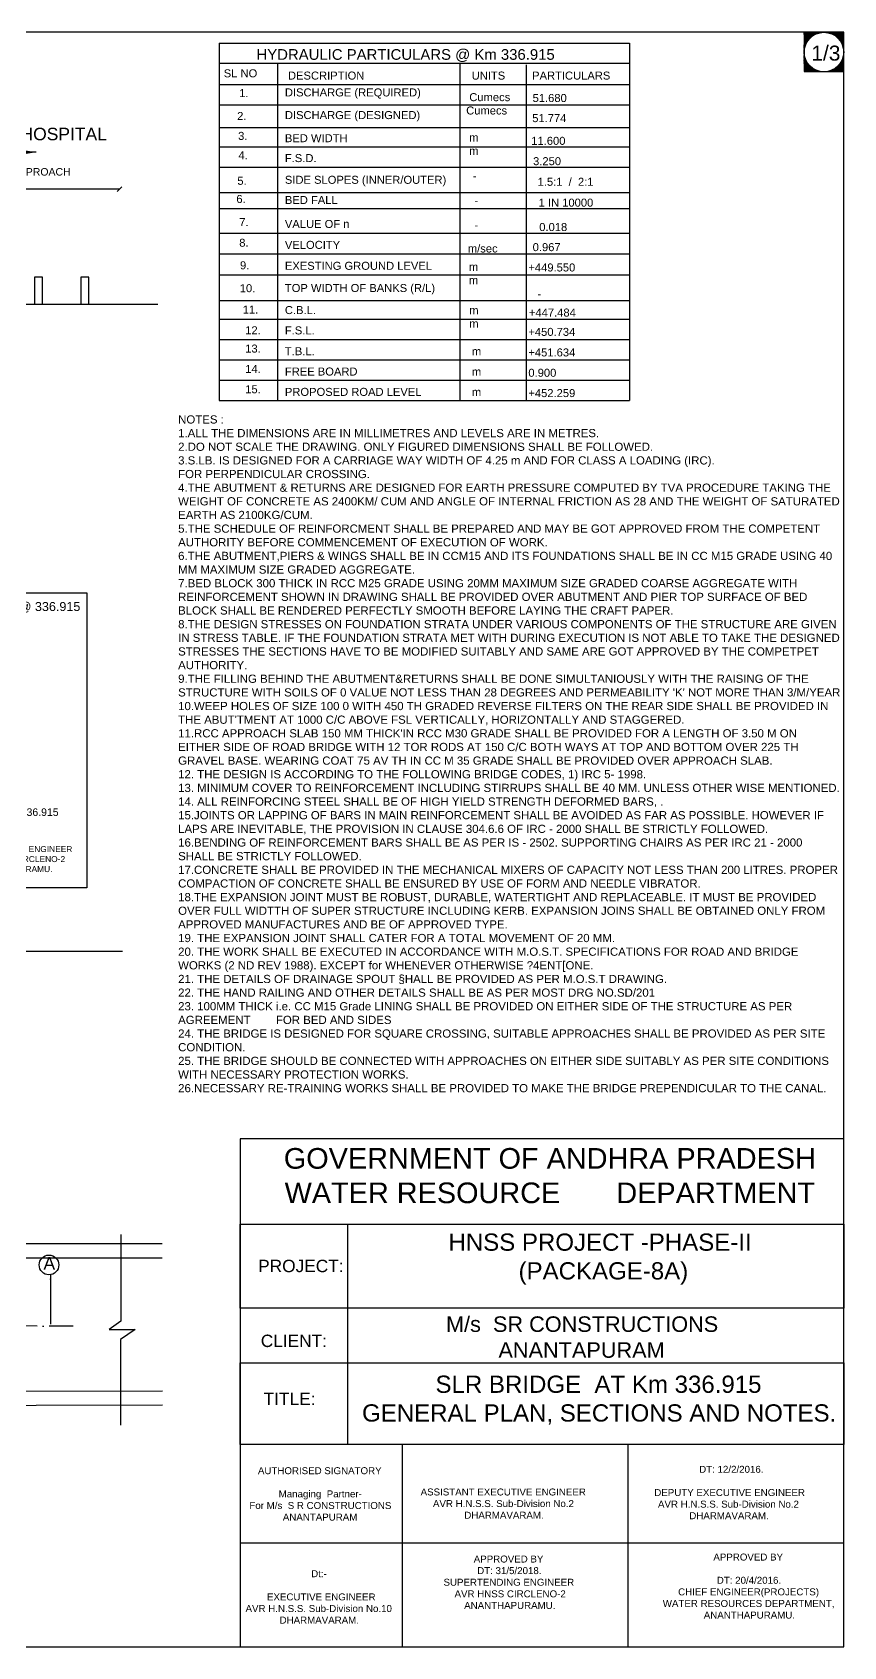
# Model space of a CAD drawing. Header units: millimetres. Extents: x 5124 to 3183014, y 2311 to 45961502.
# Drawn here: x 3166774 to 3183014, y 45929213 to 45961502 of the extents above; entities that cross this region are included whole.
import ezdxf

# ---------------------------------------------------------------- set-up
doc = ezdxf.new("R2010")
doc.units = ezdxf.units.MM
doc.header["$MEASUREMENT"] = 0
doc.linetypes.add('ACAD_ISO10W100', pattern=[18, 12, -3, 0, -3])
for name, color, linetype in [('DIMENSION', 7, 'Continuous'), ('DRAWING', 7, 'Continuous'), ('TEXT', 7, 'Continuous')]:
    doc.layers.add(name, color=color, linetype=linetype)
doc.styles.get("Standard").update_dxf_attribs({"font": 'arial.ttf', "height": 200})
doc.dimstyles.get("Standard").update_dxf_attribs({"dimtxt": 200, "dimasz": 110, "dimexe": 0.18, "dimexo": 0.0625, "dimgap": 0.09, "dimtad": 0, "dimtih": 1, "dimtoh": 1, "dimdec": 0, "dimzin": 0, "dimdsep": 46, "dimtxsty": 'Standard', "dimblk": 'OBLIQUE', "dimcen": 0.09, "dimse1": 1, "dimse2": 1, "dimadec": 0, "dimazin": 0, "dimtfac": 1, "dimtdec": 0, "dimtofl": 0, "dimtmove": 0, "dimatfit": 3, "dimfxl": 1, "dimtolj": 1, "dimtzin": 0, "dimarcsym": 0})

# ---------------------------------------------------------------- blocks, each defined once
blk = doc.blocks.new('_Oblique')
at = {"color": 0, "linetype": 'ByBlock', "lineweight": -2}
blk.add_line((-0.5, -0.5), (0.5, 0.5), dxfattribs=at)
blk = doc.blocks.new('*D42')
at = {"layer": 'Defpoints', "color": 0, "transparency": 16777216}
for p in [(3168520, 45958363), (3168520, 45958363), (3163596, 45956065)]:
    blk.add_point(p, dxfattribs=at)
at = {"layer": 'DRAWING', "color": 0, "lineweight": -2, "transparency": 16777216}
for p, q in [((3163596, 45958363), (3165691, 45958363)), ((3168520, 45958363), (3166425, 45958363))]:
    blk.add_line(p, q, dxfattribs=at)
at = {"layer": 'DRAWING', "color": 0, "lineweight": -2, "transparency": 16777216, "xscale": 95, "yscale": 95, "zscale": 95, "rotation": 180}
blk.add_blockref('_Oblique', (3163596, 45958363), dxfattribs=at)
at = {"layer": 'DRAWING', "color": 0, "lineweight": -2, "transparency": 16777216, "xscale": 95, "yscale": 95, "zscale": 95}
blk.add_blockref('_Oblique', (3168520, 45958363), dxfattribs=at)
at = {"layer": 'DRAWING', "color": 0, "transparency": 16777216, "insert": (3166058, 45958363), "char_height": 200, "attachment_point": 5}
blk.add_mtext('\\A1;15000', dxfattribs=at)

msp = doc.modelspace()

# ---------------------------------------------------------------- hatches: boundary and pattern name
at = {"layer": 'DIMENSION'}
h = msp.add_hatch(dxfattribs=at)
h.set_pattern_fill('ANSI31', color=256, style=0)
h.set_pattern_definition([(45, (55882.01746, -731.63158), (-0.08838834764832, 0.08838834764832), [])])
h.paths.add_polyline_path([(3182618.4, 45961502.3), (3182220.3, 45961502.3), (3182220.3, 45960716.6), (3182556.7, 45960716.6, -0.3690245), (3182223.1, 45961107, -0.4142136)])
h.paths.add_polyline_path([(3183013.7, 45961502.3), (3182618.4, 45961502.3, -0.4142136), (3183013.7, 45961107)])
h.paths.add_polyline_path([(3183013.7, 45961107, -0.3690245), (3182680.1, 45960716.6), (3183013.7, 45960716.6)])

# ---------------------------------------------------------------- linework, layer by layer
msp.add_lwpolyline([(3183013.7, 45961502.3), (3182220.3, 45961502.3), (3182220.3, 45960716.6), (3183013.7, 45960716.6)], close=True, dxfattribs=at)
msp.add_circle((3182618.4, 45961107), 395.3, dxfattribs=at)
at = {"layer": 'DRAWING'}
msp.add_line((3168577.4, 45943117.5), (3154371.1, 45943117.5), dxfattribs=at)
for points in [[(3183013.7, 45961502.3), (3135697.6, 45961502.3), (3135697.6, 45929213.1), (3183013.7, 45929213.1)], [(3166818.3, 45956065.1), (3166977.7, 45956065.1), (3166977.7, 45956603.8), (3166818.3, 45956603.8)], [(3167746.4, 45956065.1), (3167905.7, 45956065.1), (3167905.7, 45956603.8), (3167746.4, 45956603.8)], [(3160501.7, 45950288.8), (3167868.9, 45950288.8), (3167868.9, 45944389.9), (3160501.7, 45944389.9)]]:
    msp.add_lwpolyline(points, close=True, dxfattribs=at)
for points in [[(3163596, 45956065.1), (3169288.3, 45956065.1)], [(3154116.8, 45937274.8), (3169373.7, 45937274.8)], [(3168547.6, 45937457), (3168547.6, 45935723.1), (3168311.2, 45935559), (3168830.9, 45935559), (3168536.6, 45935356.7), (3168536.6, 45933642.4)], [(3154116.8, 45936990.8), (3169373.7, 45936990.8)], [(3161795.4, 45934315), (3169377.1, 45934334.1)], [(3161795.1, 45934031.1), (3169377.8, 45934050.2)]]:
    msp.add_lwpolyline(points, dxfattribs=at)
at = {"layer": 'DRAWING', "linetype": 'ACAD_ISO10W100', "ltscale": 40}
msp.add_lwpolyline([(3167591.5, 45935626.2), (3137173.2, 45935664.6)], dxfattribs=at)
at = {"layer": 'DRAWING'}
msp.add_circle((3167108.2, 45936848.1), 196.9, dxfattribs=at)
at = {"layer": 'TEXT', "ltscale": 0.02}
for points in [[(3170516.9, 45961287.8), (3178723.1, 45961287.8)], [(3170516.9, 45960885.3), (3178723.1, 45960885.3)], [(3171682.9, 45960885.3), (3171682.9, 45954138.1)], [(3175328.5, 45960885.3), (3175328.5, 45954138.1)], [(3176658.9, 45960852.5), (3176658.9, 45954138.1)], [(3170516.9, 45960455.3), (3178723.1, 45960455.3)], [(3170516.9, 45960048.6), (3178723.1, 45960048.6)], [(3170516.9, 45959595.3), (3178723.1, 45959595.3)], [(3170516.9, 45959211.8), (3178723.1, 45959211.8)], [(3170516.9, 45958805), (3178723.1, 45958805)], [(3170516.9, 45958301.1), (3178723.1, 45958301.1)], [(3170516.9, 45957975.7), (3178723.1, 45957975.7)], [(3170516.9, 45957487.5), (3178723.1, 45957487.5)], [(3170516.9, 45957069.2), (3178723.1, 45957069.2)], [(3170516.9, 45956650.8), (3178723.1, 45956650.8)], [(3170516.9, 45956136.9), (3178723.1, 45956136.9)], [(3170516.9, 45955765), (3178723.1, 45955765)], [(3170516.9, 45955358.3), (3178723.1, 45955358.3)], [(3170516.9, 45954951.5), (3178723.1, 45954951.5)], [(3170516.9, 45954544.8), (3178723.1, 45954544.8)], [(3170516.9, 45954138.1), (3178723.1, 45954138.1)]]:
    msp.add_lwpolyline(points, dxfattribs=at)
at = {"layer": 'TEXT'}
for points in [[(3170516.9, 45961287.8), (3170516.9, 45954138.1)], [(3178723.1, 45961287.8), (3178723.1, 45954138.1)], [(3173079.5, 45937661.1), (3173079.5, 45933258.3)], [(3174174.8, 45933258.3), (3174174.8, 45929213.1)], [(3178690.4, 45933258.3), (3178690.4, 45929213.1)], [(3170934.6, 45931290.1), (3183013.7, 45931290.1)]]:
    msp.add_lwpolyline(points, dxfattribs=at)
for points in [[(3183013.7, 45939372.5), (3170934.6, 45939372.5), (3170934.6, 45929213.1), (3183013.7, 45929213.1)], [(3170934.6, 45937661.1), (3183013.7, 45937661.1), (3183013.7, 45935986.3), (3170934.6, 45935986.3)], [(3170934.6, 45934892.7), (3183013.7, 45934892.7), (3183013.7, 45933258.3), (3170934.6, 45933258.3)]]:
    msp.add_lwpolyline(points, close=True, dxfattribs=at)

# ---------------------------------------------------------------- texts
for s, height, p in [('SUPER HOSPITAL', 250, (3165239.3, 45959343)), ('15000MM STRAIGHT APPROACH', 150, (3164257.9, 45958636.4)), ('THE TRAIL PIT PARTICULARS FOR SLAB SLRB@ 336.915', 180, (3160885.8, 45949927.4)), ("CERTIFIED THAT THE TP'S CLASSIFICATION @ 336.915", 150, (3161738.9, 45945829.9)), ('A', 250, (3166998.4, 45936756.1))]:
    msp.add_text(s, height=height, dxfattribs=at).set_placement(p)
at = {"layer": 'TEXT', "attachment_point": 1}
for s, insert, char_height, width in [('\\PHYDRAULIC PARTICULARS @ Km 336.915', (3171261.4, 45961521.1), 213.424, 9076.723), ('1/3', (3182364.8, 45961235.9), 300, 425.761), (' SL NO', (3170543.9, 45960761.8), 160.07, 1180.245), (' DESCRIPTION ', (3171829.5, 45960716.5), 160.068, 2727.996), ('UNITS', (3175567.6, 45960716.5), 160.07, 1062.344), ('PARTICULARS', (3176777.1, 45960716.5), 160.068, 2544.491), ('1.', (3170914.8, 45960366.4), 160.07, 236.297), ('DISCHARGE (REQUIRED)', (3171829.5, 45960379.7), 160.068, 4463.254), (' Cumecs \\PCumecs \\P ', (3175457.8, 45960285.1), 160.07, 998.575), ('51.680', (3176787.1, 45960268), 160.07, 880.985), ('2.', (3170873.8, 45959908.1), 160.07, 236.297), ('DISCHARGE (DESIGNED)', (3171829.5, 45959926.4), 160.068, 4442.825), ('\\P51.774', (3176779.4, 45960132.5), 160.07, 1089.976), ('3.', (3170893.7, 45959510.3), 160.07, 236.297), ('BED WIDTH', (3171829.5, 45959464.4), 160.07, 2020.551), ('m \\Pm ', (3175517.5, 45959477.8), 160.07, 188.231), ('11.600', (3176760.6, 45959411.4), 160.07, 583.007), ('4.', (3170899.6, 45959123.3), 160.07, 236.297), ('F.S.D.', (3171829.5, 45959066.3), 160.07, 986.591), ('3.250', (3176796.5, 45959004.6), 160.07, 731.996), ('5.', (3170878.1, 45958612.3), 160.07, 236.297), ('SIDE SLOPES (INNER/OUTER)', (3171829.5, 45958632.2), 160.068, 16267.8), ('-', (3175589.9, 45958709.6), 160.1, 188.231), ('1.5:1  /  2:1', (3176887.1, 45958592.5), 160.068, 1173.002), ('6.', (3170858.6, 45958249.1), 160.07, 236.297), ('BED FALL', (3171829.5, 45958228.2), 160.07, 1708.862), ('-', (3175624.3, 45958213.8), 160.1, 188.231), ('1 IN 10000', (3176907.3, 45958175.2), 160.07, 1119.708), ('7.', (3170915.9, 45957785), 160.07, 236.297), ('VALUE OF n', (3171829.5, 45957748.7), 160.07, 2112.936), ('-', (3175624.3, 45957725.7), 160.1, 188.231), (' 0.018 \\P', (3176858.1, 45957687.1), 160.07, 733.042), ('8.', (3170915.9, 45957373.2), 160.07, 236.297), ('VELOCITY', (3171829.5, 45957330.4), 160.07, 1826.74), ('m/sec', (3175490.9, 45957258), 160.07, 694.323), ('0.967', (3176788.1, 45957285.4), 160.07, 732.65), ('9.', (3170931.2, 45956922.3), 160.07, 236.297), ('EXESTING GROUND LEVEL', (3171829.5, 45956912), 160.068, 4200.872), ('m \\Pm ', (3175511.4, 45956890.6), 160.07, 188.231), ('+449.550', (3176702.3, 45956878.7), 160.07, 1187.073), ('10.', (3170926.2, 45956464.6), 160.07, 236.297), ('TOP WIDTH OF BANKS (R/L)', (3171829.5, 45956468), 160.068, 4956.098), ('-', (3176883.5, 45956351.8), 160.1, 1327.822), ('11.', (3170985.6, 45956036), 160.07, 236.297), ('C.B.L.', (3171829.5, 45956026.3), 160.07, 978.275), ('m \\Pm ', (3175519.8, 45956023.8), 160.07, 188.231), ('+447.484', (3176713.5, 45955977.2), 160.07, 1187.073), ('12.', (3171035.1, 45955622.1), 160.07, 236.297), ('F.S.L.', (3171829.5, 45955619.5), 160.07, 925.121), ('\\P+450.734', (3176702.2, 45955857.2), 160.07, 1187.073), ('13.', (3171035.9, 45955256.5), 160.07, 236.297), ('T.B.L.', (3171829.5, 45955204), 160.07, 946.817), ('m ', (3175572.4, 45955201.6), 160.07, 321.96), ('+451.634', (3176702.3, 45955179.4), 160.07, 1187.073), ('14.', (3171035.9, 45954849.7), 160.07, 236.297), ('FREE BOARD', (3171829.5, 45954797.2), 160.07, 2428.308), ('m ', (3175572.4, 45954794.8), 160.07, 321.96), ('0.900', (3176702.3, 45954772.7), 160.07, 1187.073), ('15.', (3171035.9, 45954443), 160.07, 236.297), ('PROPOSED ROAD LEVEL', (3171829.5, 45954390.5), 160.068, 3131.814), ('m ', (3175572.4, 45954388.1), 160.07, 321.96), ('+452.259', (3176702.3, 45954366), 160.07, 1187.073), ("NOTES :\\P1.ALL THE DIMENSIONS ARE IN MILLIMETRES AND LEVELS ARE IN METRES. \\P2.DO NOT SCALE THE DRAWING. ONLY FIGURED DIMENSIONS SHALL BE FOLLOWED. \\P3.S.LB. IS DESIGNED FOR A CARRIAGE WAY WIDTH OF 4.25 m AND FOR CLASS A LOADING (IRC). \\PFOR PERPENDICULAR CROSSING.\\P4.THE ABUTMENT & RETURNS ARE DESIGNED FOR EARTH PRESSURE COMPUTED BY TVA PROCEDURE TAKING THE WEIGHT OF CONCRETE AS 2400KM/ CUM AND ANGLE OF INTERNAL FRICTION AS 28 AND THE WEIGHT OF SATURATED EARTH AS 2100KG/CUM.\\P5.THE SCHEDULE OF REINFORCMENT SHALL BE PREPARED AND MAY BE GOT APPROVED FROM THE COMPETENT AUTHORITY BEFORE COMMENCEMENT OF EXECUTION OF WORK.\\P6.THE ABUTMENT,PIERS & WINGS SHALL BE IN CCM15 AND ITS FOUNDATIONS SHALL BE IN CC M15 GRADE USING 40 MM MAXIMUM SIZE GRADED AGGREGATE. \\P7.BED BLOCK 300 THICK IN RCC M25 GRADE USING 20MM MAXIMUM SIZE GRADED COARSE AGGREGATE WITH REINFORCEMENT SHOWN IN DRAWING SHALL BE PROVIDED OVER ABUTMENT AND PIER TOP SURFACE OF BED BLOCK SHALL BE RENDERED PERFECTLY SMOOTH BEFORE LAYING THE CRAFT PAPER.\\P8.THE DESIGN STRESSES ON FOUNDATION STRATA UNDER VARIOUS COMPONENTS OF THE STRUCTURE ARE GIVEN IN STRESS TABLE. IF THE FOUNDATION STRATA MET WITH DURING EXECUTION IS NOT ABLE TO TAKE THE DESIGNED STRESSES THE SECTIONS HAVE TO BE MODIFIED SUITABLY AND SAME ARE GOT APPROVED BY THE COMPETPET AUTHORITY.\\P9.THE FILLING BEHIND THE ABUTMENT&RETURNS SHALL BE DONE SIMULTANIOUSLY WITH THE RAISING OF THE STRUCTURE WITH SOILS OF 0 VALUE NOT LESS THAN 28 DEGREES AND PERMEABILITY 'K' NOT MORE THAN 3/M/YEAR \\P10.WEEP HOLES OF SIZE 100 0 WITH 450 TH GRADED REVERSE FILTERS ON THE REAR SIDE SHALL BE PROVIDED IN THE ABUT'TMENT AT 1000 C/C ABOVE FSL VERTICALLY, HORIZONTALLY AND STAGGERED.\\P11.RCC APPROACH SLAB 150 MM THICK'IN RCC M30 GRADE SHALL BE PROVIDED FOR A LENGTH OF 3.50 M ON EITHER SIDE OF ROAD BRIDGE WITH 12 TOR RODS AT 150 C/C BOTH WAYS AT TOP AND BOTTOM OVER 225 TH GRAVEL BASE. WEARING COAT 75 AV TH IN CC M 35 GRADE SHALL BE PROVIDED OVER APPROACH SLAB. \\P12. THE DESIGN IS ACCORDING TO THE FOLLOWING BRIDGE CODES, 1) IRC 5- 1998.\\P13. MINIMUM COVER TO REINFORCEMENT INCLUDING STIRRUPS SHALL BE 40 MM. UNLESS OTHER WISE MENTIONED.\\P14. ALL REINFORCING STEEL SHALL BE OF HIGH YIELD STRENGTH DEFORMED BARS, .\\P15.JOINTS OR LAPPING OF BARS IN MAIN REINFORCEMENT SHALL BE AVOIDED AS FAR AS POSSIBLE. HOWEVER IF LAPS ARE INEVITABLE, THE PROVISION IN CLAUSE 304.6.6 OF IRC - 2000 SHALL BE STRICTLY FOLLOWED. \\P16.BENDING OF REINFORCEMENT BARS SHALL BE AS PER IS - 2502. SUPPORTING CHAIRS AS PER IRC 21 - 2000 SHALL BE STRICTLY FOLLOWED.\\P17.CONCRETE SHALL BE PROVIDED IN THE MECHANICAL MIXERS OF CAPACITY NOT LESS THAN 200 LITRES. PROPER COMPACTION OF CONCRETE SHALL BE ENSURED BY USE OF FORM AND NEEDLE VIBRATOR. \\P18.THE EXPANSION JOINT MUST BE ROBUST, DURABLE, WATERTIGHT AND REPLACEABLE. IT MUST BE PROVIDED OVER FULL WIDTTH OF SUPER STRUCTURE INCLUDING KERB. EXPANSION JOINS SHALL BE OBTAINED ONLY FROM APPROVED MANUFACTURES AND BE OF APPROVED TYPE. \\P19. THE EXPANSION JOINT SHALL CATER FOR A TOTAL MOVEMENT OF 20 MM. \\P20. THE WORK SHALL BE EXECUTED IN ACCORDANCE WITH M.O.S.T. SPECIFICATIONS FOR ROAD AND BRIDGE WORKS (2 ND REV 1988). EXCEPT for WHENEVER OTHERWISE ?4ENT[ONE.\\P21. THE DETAILS OF DRAINAGE SPOUT §HALL BE PROVIDED AS PER M.O.S.T DRAWING. \\P22. THE HAND RAILING AND OTHER DETAILS SHALL BE AS PER MOST DRG NO.SD/201 \\P23. 100MM THICK i.e. CC M15 Grade LINING SHALL BE PROVIDED ON EITHER SIDE OF THE STRUCTURE AS PER AGREEMENT        FOR BED AND SIDES \\P24. THE BRIDGE IS DESIGNED FOR SQUARE CROSSING, SUITABLE APPROACHES SHALL BE PROVIDED AS PER SITE CONDITION. \\P25. THE BRIDGE SHOULD BE CONNECTED WITH APPROACHES ON EITHER SIDE SUITABLY AS PER SITE CONDITIONS WITH NECESSARY PROTECTION WORKS. \\P26.NECESSARY RE-TRAINING WORKS SHALL BE PROVIDED TO MAKE THE BRIDGE PREPENDICULAR TO THE CANAL.\\P ", (3169693.2, 45953841), 163.7335, 13220.053), ('\\pi4215.2; \\P\\pi4238.5;\\P\\pi4191.9;  \\P\\pi3116.3;SUPERTENDING ENGINEER                \\P\\pi3260.2; AVR HNSS CIRCLENO-2    \\P\\pi3519.3;ANANTAPURAMU.', (3162206.4, 45945826), 120, 8476.996), ('PROJECT:', (3171295.1, 45936951.9), 247.44, 2308.724), ('\\pi1266.6;M/s  SR CONSTRUCTIONS \\P\\pi2316.2;ANANTAPURAM', (3173787.2, 45935820.2), 310.631, 7926.955), ('CLIENT:', (3171347.5, 45935454.3), 247.44, 2308.724), ('\\pi2103.8;SLR BRIDGE  AT Km 336.915\\P\\pi633.83;GENERAL PLAN, SECTIONS AND NOTES.', (3172740.1, 45934635), 344.419, 10691.719), ('TITLE:', (3171404.5, 45934294.6), 247.44, 1341.785), ('\\pi2257.8;AUTHORISED SIGNATORY\\P\\pi3494.5;\\P\\pi2672.2;Managing  Partner-\\P\\pi2086.5;For M/s  S R CONSTRUCTIONS\\P\\pi2756.1;ANANTAPURAM', (3169032.4, 45932803.3), 139.243, 6989.005), ('\\pi2805.5;  DT: 12/2/2016. \\P\\pi3494.5;\\P\\pi1960.9; DEPUTY EXECUTIVE ENGINEER\\P\\pi2088.9;AVR H.N.S.S. Sub-Division No.2\\P\\pi2716.1;DHARMAVARAM.', (3177207.5, 45932830.7), 139.243, 6989.005), ('\\pi3494.5;\\P\\P\\pi1842;ASSISTANT EXECUTIVE ENGINEER\\P\\pi2088.9;AVR H.N.S.S. Sub-Division No.2\\P\\pi2716.1;DHARMAVARAM.', (3172704.2, 45932841.5), 139.243, 6989.005), ('\\pi2798;APPROVED BY\\P\\pi3494.5;\\P\\pi2867.1;DT: 20/4/2016.  \\P\\pi2092.5;CHIEF ENGINEER(PROJECTS)                \\P\\pi1785.9;WATER RESOURCES DEPARTMENT,\\P\\pi0;^I^I^I^I       ANANTHAPURAMU.', (3177606.6, 45931075.9), 139.243, 6989.005), ('\\pi3348.4;Dt:- \\P\\pi3494.5;\\P\\pi2355.4;  EXECUTIVE ENGINEER\\P\\pi2034.3;AVR H.N.S.S. Sub-Division No.10\\P\\pi2716.1;DHARMAVARAM.', (3169007.8, 45930743), 139.243, 6989.005), ('\\pi2798;APPROVED BY\\P\\pi2867.1;DT: 31/5/2018.  \\P\\pi2192.3;SUPERTENDING ENGINEER                \\P\\pi2359.3; AVR HNSS CIRCLENO-2\\P\\pi0;^I^I^I^I       ANANTHAPURAMU.', (3172811.3, 45931036.6), 139.243, 6989.005)]:
    msp.add_mtext(s, dxfattribs=dict(at, insert=insert, char_height=char_height, width=width))
at = {"layer": 'TEXT', "color": 7, "width": 11786.891, "attachment_point": 5}
for s, insert, char_height in [('GOVERNMENT OF ANDHRA PRADESH\\PWATER RESOURCE       DEPARTMENT', (3177132.5, 45938632.4), 413.303), ('HNSS PROJECT -PHASE-II\\P (PACKAGE-8A)', (3178136.9, 45936965.9), 344.419)]:
    msp.add_mtext(s, dxfattribs=dict(at, insert=insert, char_height=char_height))

# ---------------------------------------------------------------- dimensions: what is measured, and where the dimension line sits
at = {"layer": 'DRAWING'}
dim = msp.add_linear_dim(base=(3168519.9, 45958363.1), p1=(3163596, 45956065.1), p2=(3168519.9, 45958363.1), angle=180, text='15000', dimstyle='Standard', override={"dimasz": 95, "dimarcsym": 1}, dxfattribs=at)
dim.commit()
dim.dimension.update_dxf_attribs({"geometry": '*D42', "text_midpoint": (3166057.9, 45958363.1)})

# ---------------------------------------------------------------- leaders
for points, override in [([(3166849.8, 45959103.2), (3165776.9, 45959103.2)], {"dimasz": 400, "dimgap": 0.09, "dimtad": 0, "dimarcsym": 1}), ([(3167137.7, 45936649.7), (3167138.9, 45935663.9)], {"dimasz": 95, "dimgap": 0.09, "dimtad": 0, "dimarcsym": 1})]:
    msp.add_leader(points, dimstyle='Standard', override=override, dxfattribs=at)

doc.saveas('drawing.dxf')
